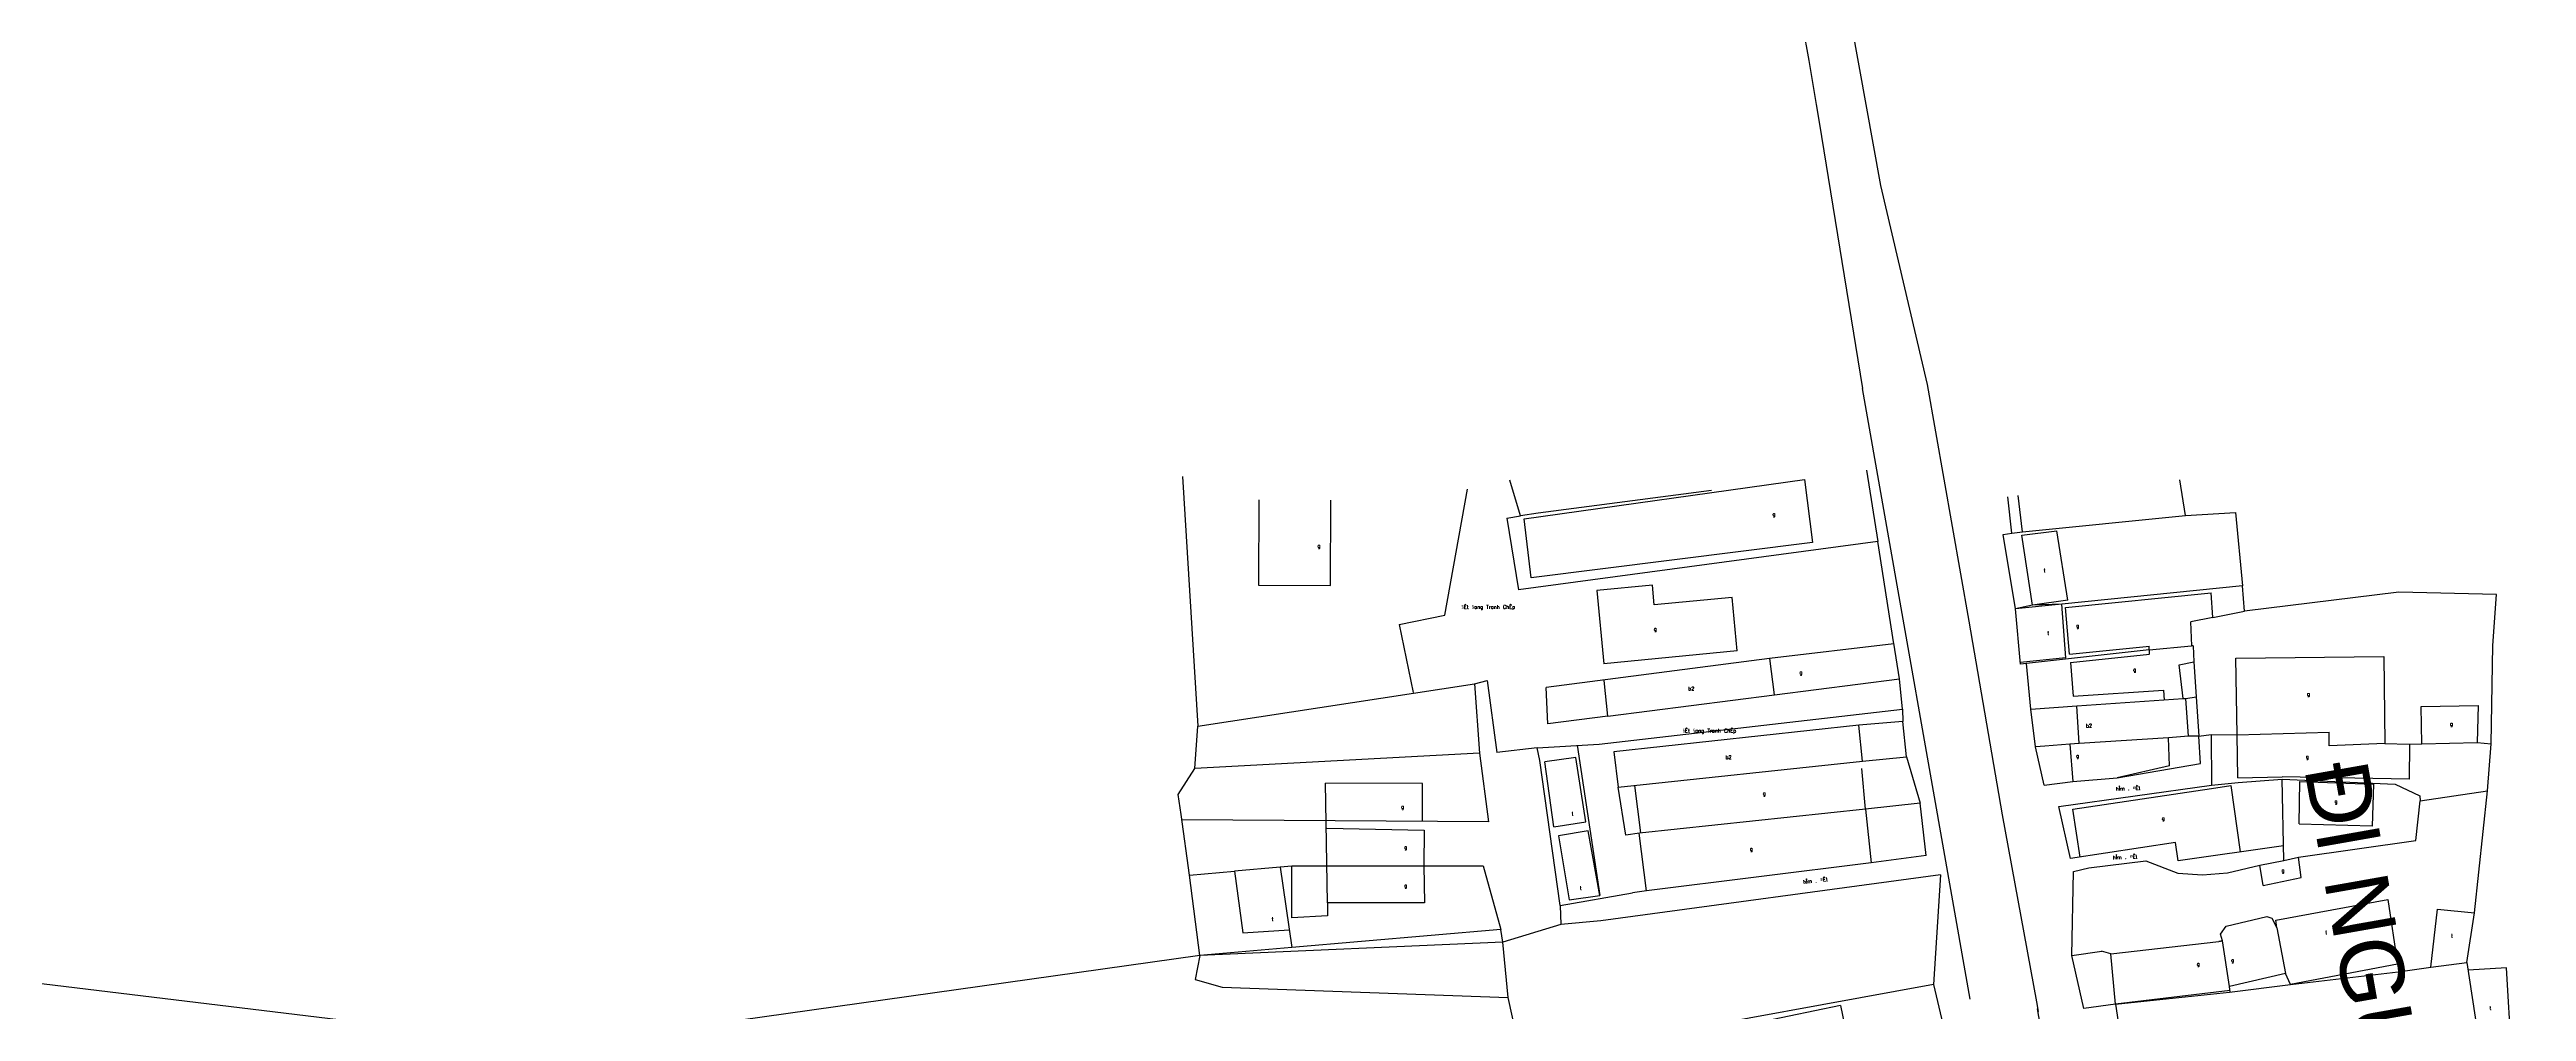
# Model space of a CAD drawing. Extents: x 597626 to 599942, y 1182063 to 1183198.
# Drawn here: x 598593.6 to 598866.9, y 1182839.8 to 1182946 of the extents above; entities that cross this region are included whole.
import ezdxf
from ezdxf.enums import TextEntityAlignment as Align

# ---------------------------------------------------------------- set-up
doc = ezdxf.new("R2010")
doc.units = 0
doc.header["$MEASUREMENT"] = 0
doc.layers.add('HIENTRANG', color=8, linetype='CONTINUOUS')
doc.layers.add('TEXT-DUONG', color=7, linetype='CONTINUOUS')
doc.styles.add('TXT', font='txt.shx')
doc.styles.add('VHEL-B', font='VHELVEB.TTF')

msp = doc.modelspace()

# ---------------------------------------------------------------- linework, layer by layer
at = {"layer": 'HIENTRANG', "linetype": 'CONTINUOUS'}
for p, q in [((598805.53, 1182841.2), (598793.62, 1182908.58)), ((598794.06, 1182899.6), (598795.31, 1182891.7)), ((598718.63, 1182898.88), (598720.29, 1182871.34)), ((598727.04, 1182896.3), (598727, 1182886.89)), ((598747.54, 1182883.6), (598750.05, 1182897.48)), ((598755.92, 1182894.54), (598754.74, 1182898.48)), ((598756.3, 1182894.22), (598787.24, 1182898.55)), ((598776.96, 1182897.33), (598757.84, 1182894.85)), ((598787.24, 1182898.55), (598788.11, 1182891.61)), ((598810.1, 1182892.62), (598809.67, 1182896.63)), ((598811.28, 1182892.78), (598810.82, 1182896.78)), ((598829.28, 1182894.58), (598828.64, 1182898.52)), ((598734.93, 1182886.86), (598734.97, 1182896.27)), ((598754.41, 1182894.3), (598755.92, 1182894.54)), ((598754.41, 1182894.3), (598755.67, 1182886.37)), ((598757.84, 1182894.85), (598755.92, 1182894.54)), ((598757.09, 1182887.71), (598756.3, 1182894.22)), ((598811.28, 1182892.78), (598829.28, 1182894.58)), ((598829.28, 1182894.58), (598834.77, 1182894.91)), ((598834.77, 1182894.91), (598835.56, 1182886.81)), ((598795.31, 1182891.7), (598755.67, 1182886.37)), ((598788.11, 1182891.61), (598757.09, 1182887.71)), ((598797.1, 1182880.41), (598795.31, 1182891.7)), ((598809.14, 1182892.48), (598810.1, 1182892.62)), ((598810.5, 1182884.3), (598809.14, 1182892.48)), ((598810.1, 1182892.62), (598811.28, 1182892.78)), ((598811.2, 1182892.4), (598815.06, 1182892.9)), ((598812.39, 1182884.68), (598811.2, 1182892.4)), ((598816.29, 1182885.24), (598815.06, 1182892.9)), ((598727, 1182886.89), (598734.93, 1182886.86)), ((598770.46, 1182886.9), (598764.32, 1182886.32)), ((598764.32, 1182886.32), (598765.09, 1182878.23)), ((598770.66, 1182884.72), (598770.46, 1182886.9)), ((598779.24, 1182885.54), (598770.66, 1182884.72)), ((598779.8, 1182879.63), (598779.24, 1182885.54)), ((598835.56, 1182886.81), (598815.62, 1182884.81)), ((598816.02, 1182884.43), (598832.1, 1182886.06)), ((598832.29, 1182883.33), (598832.1, 1182886.06)), ((598835.78, 1182884.04), (598835.56, 1182886.81)), ((598852.8, 1182886.11), (598835.78, 1182884.04)), ((598863.6, 1182885.87), (598852.8, 1182886.11)), ((598863.19, 1182880.24), (598863.6, 1182885.87)), ((598742.5, 1182882.57), (598747.54, 1182883.6)), ((598815.62, 1182884.81), (598810.5, 1182884.3)), ((598812.39, 1182884.68), (598810.5, 1182884.3)), ((598811.05, 1182878.16), (598810.5, 1182884.3)), ((598816.29, 1182885.24), (598812.39, 1182884.68)), ((598815.62, 1182884.81), (598812.39, 1182884.68)), ((598816.07, 1182878.86), (598815.62, 1182884.81)), ((598816.49, 1182879.27), (598816.02, 1182884.43)), ((598832.29, 1182883.33), (598829.86, 1182882.84)), ((598829.96, 1182880.19), (598829.86, 1182882.85)), ((598832.29, 1182883.33), (598835.78, 1182884.04)), ((598742.5, 1182882.57), (598744.05, 1182875.04)), ((598797.1, 1182880.41), (598783.37, 1182878.82)), ((598797.71, 1182876.57), (598797.09, 1182880.5)), ((598816.49, 1182879.27), (598825.29, 1182880.15)), ((598825.26, 1182879.74), (598825.25, 1182880.14)), ((598825.26, 1182879.74), (598829.95, 1182880.19)), ((598830.11, 1182880.19), (598829.96, 1182880.19)), ((598830.11, 1182880.19), (598830.18, 1182878.44)), ((598863.01, 1182869.4), (598863.19, 1182880.24)), ((598783.37, 1182878.82), (598758.74, 1182875.6)), ((598779.8, 1182879.63), (598765.09, 1182878.23)), ((598783.37, 1182878.82), (598783.89, 1182874.79)), ((598816.07, 1182878.86), (598811.03, 1182878.36)), ((598811.74, 1182878.24), (598811.05, 1182878.16)), ((598825.26, 1182879.74), (598811.74, 1182878.25)), ((598812.19, 1182873.21), (598811.74, 1182878.24)), ((598816.58, 1182878.36), (598825.29, 1182879.28)), ((598816.58, 1182878.36), (598816.87, 1182874.64)), ((598825.26, 1182879.74), (598825.27, 1182879.31)), ((598828.58, 1182878.12), (598830.18, 1182878.44)), ((598829.01, 1182874.4), (598828.58, 1182878.12)), ((598830.18, 1182878.44), (598830.44, 1182874.56)), ((598834.84, 1182878.84), (598851.15, 1182879.03)), ((598834.96, 1182870.39), (598834.84, 1182878.84)), ((598851.15, 1182879.03), (598851.28, 1182869.42)), ((598720.29, 1182871.34), (598750.84, 1182876)), ((598750.84, 1182876), (598752.24, 1182876.39)), ((598750.84, 1182876), (598751.38, 1182868.35)), ((598752.24, 1182876.39), (598753.3, 1182868.43)), ((598758.93, 1182871.61), (598758.74, 1182875.6)), ((598765.53, 1182872.42), (598765.12, 1182876.39)), ((598765.53, 1182872.42), (598797.71, 1182876.57)), ((598798.05, 1182873.2), (598797.71, 1182876.57)), ((598816.87, 1182874.64), (598826.85, 1182875.29)), ((598826.85, 1182875.29), (598826.9, 1182874.2)), ((598829.32, 1182874.4), (598830.44, 1182874.56)), ((598830.44, 1182874.56), (598830.73, 1182870.22)), ((598765.53, 1182872.42), (598758.93, 1182871.61)), ((598764.58, 1182869.36), (598798.05, 1182873.2)), ((598798.09, 1182871.86), (598793.23, 1182871.45)), ((598798.05, 1182873.2), (598798.09, 1182871.86)), ((598798.49, 1182867.96), (598798.09, 1182871.86)), ((598812.19, 1182873.21), (598817.29, 1182873.56)), ((598812.73, 1182869.04), (598812.19, 1182873.21)), ((598817.29, 1182873.56), (598829.01, 1182874.4)), ((598817.54, 1182869.41), (598817.29, 1182873.56)), ((598829.01, 1182874.4), (598829.32, 1182874.4)), ((598829.62, 1182870.24), (598829.32, 1182874.4)), ((598855.26, 1182873.5), (598861.55, 1182873.6)), ((598855.34, 1182869.37), (598855.26, 1182873.5)), ((598861.55, 1182873.6), (598861.45, 1182869.54)), ((598719.99, 1182866.66), (598720.29, 1182871.34)), ((598757.75, 1182868.96), (598764.58, 1182869.36)), ((598762.15, 1182869.22), (598764.66, 1182852.64)), ((598793.23, 1182871.45), (598766.19, 1182868.52)), ((598793.62, 1182867.48), (598793.23, 1182871.45)), ((598813.76, 1182869.12), (598812.73, 1182869.04)), ((598813.67, 1182864.84), (598812.73, 1182869.04)), ((598816.5, 1182869.34), (598813.76, 1182869.12)), ((598817.54, 1182869.41), (598816.5, 1182869.34)), ((598816.5, 1182869.34), (598816.84, 1182865.24)), ((598827.38, 1182870.03), (598817.54, 1182869.41)), ((598829.62, 1182870.24), (598827.38, 1182870.03)), ((598827.5, 1182866.97), (598827.38, 1182870.03)), ((598830.73, 1182870.22), (598829.62, 1182870.24)), ((598830.73, 1182870.22), (598832.12, 1182870.4)), ((598830.93, 1182867.2), (598830.73, 1182870.22)), ((598832.12, 1182870.4), (598834.96, 1182870.39)), ((598832.12, 1182870.4), (598832.14, 1182864.83)), ((598834.96, 1182870.39), (598845.12, 1182870.67)), ((598835.04, 1182865.64), (598834.96, 1182870.39)), ((598845.12, 1182869.18), (598845.12, 1182870.67)), ((598851.28, 1182869.42), (598845.13, 1182869.18)), ((598851.28, 1182869.43), (598853.96, 1182869.33)), ((598853.97, 1182869.33), (598853.94, 1182865.49)), ((598853.96, 1182869.33), (598855.34, 1182869.37)), ((598855.34, 1182869.37), (598861.45, 1182869.55)), ((598861.45, 1182869.54), (598863.01, 1182869.4)), ((598862.59, 1182864.19), (598863.01, 1182869.4)), ((598718.14, 1182863.79), (598719.99, 1182866.66)), ((598751.38, 1182868.35), (598719.99, 1182866.66)), ((598751.38, 1182868.35), (598752.37, 1182860.76)), ((598757.75, 1182868.96), (598753.3, 1182868.43)), ((598758.02, 1182867.56), (598757.75, 1182868.96)), ((598760.29, 1182851.53), (598758.02, 1182867.56)), ((598762, 1182867.89), (598758.57, 1182867.4)), ((598759.58, 1182860.21), (598758.57, 1182867.4)), ((598763.11, 1182860.78), (598762, 1182867.89)), ((598766.19, 1182868.52), (598766.67, 1182864.59)), ((598766.67, 1182864.59), (598793.62, 1182867.48)), ((598793.95, 1182862.18), (598793.58, 1182866.67)), ((598793.62, 1182867.48), (598798.49, 1182867.96)), ((598798.49, 1182867.96), (598800.01, 1182862.82)), ((598821.72, 1182865.65), (598830.93, 1182867.2)), ((598827.5, 1182866.97), (598821.72, 1182865.65)), ((598718.46, 1182861.57), (598718.14, 1182863.79)), ((598734.62, 1182851.84), (598734.4, 1182865.06)), ((598745.1, 1182864.99), (598734.4, 1182865.06)), ((598745.1, 1182860.82), (598745.1, 1182864.99)), ((598767.53, 1182859.3), (598766.67, 1182864.59)), ((598769.19, 1182859.55), (598768.53, 1182864.79)), ((598813.67, 1182864.84), (598816.84, 1182865.24)), ((598815.31, 1182862.48), (598832.14, 1182864.83)), ((598816.84, 1182865.24), (598821.72, 1182865.65)), ((598816.84, 1182862.19), (598832.14, 1182864.45)), ((598832.14, 1182864.83), (598835.09, 1182865.11)), ((598832.14, 1182864.45), (598834.26, 1182864.79)), ((598834.26, 1182864.79), (598835.32, 1182857.45)), ((598835.04, 1182865.64), (598839.95, 1182865.76)), ((598835.09, 1182865.11), (598839.94, 1182865.47)), ((598853.94, 1182865.49), (598839.94, 1182865.76)), ((598840.11, 1182856.5), (598839.94, 1182865.47)), ((598839.94, 1182865.47), (598852.42, 1182864.93)), ((598841.8, 1182860.54), (598841.88, 1182865.21)), ((598841.88, 1182865.21), (598850.01, 1182864.95)), ((598850.01, 1182864.95), (598849.86, 1182860.3)), ((598852.42, 1182864.93), (598855.11, 1182863.66)), ((598855.11, 1182863.66), (598855.16, 1182863.11)), ((598855.16, 1182863.11), (598862.59, 1182864.19)), ((598861.15, 1182850.74), (598862.59, 1182864.19)), ((598719.37, 1182854.91), (598718.46, 1182861.57)), ((598752.37, 1182860.76), (598718.54, 1182860.99)), ((598793.95, 1182862.18), (598769.02, 1182859.53)), ((598800.01, 1182862.82), (598793.95, 1182862.18)), ((598793.95, 1182862.18), (598794.61, 1182856.26)), ((598800.67, 1182857.07), (598800.01, 1182862.82)), ((598816.58, 1182856.73), (598815.31, 1182862.48)), ((598817.64, 1182856.89), (598816.84, 1182862.19)), ((598854.69, 1182858.7), (598855.16, 1182863.11)), ((598734.54, 1182860.06), (598745.28, 1182859.87)), ((598745.28, 1182859.87), (598745.25, 1182855.91)), ((598759.58, 1182860.21), (598763.1, 1182860.76)), ((598763.38, 1182859.77), (598760.08, 1182859.23)), ((598760.08, 1182859.23), (598761.28, 1182852.18)), ((598764.66, 1182852.64), (598763.38, 1182859.77)), ((598769.02, 1182859.53), (598767.53, 1182859.3)), ((598769.81, 1182853.17), (598769.01, 1182859.53)), ((598828.18, 1182858.48), (598816.58, 1182856.73)), ((598828.47, 1182856.46), (598828.18, 1182858.48)), ((598840.08, 1182858.14), (598828.47, 1182856.46)), ((598841.74, 1182856.89), (598854.69, 1182858.7)), ((598849.86, 1182860.3), (598841.8, 1182860.53)), ((598719.37, 1182854.91), (598724.35, 1182855.34)), ((598729.38, 1182855.77), (598724.35, 1182855.34)), ((598724.35, 1182855.34), (598725.28, 1182848.52)), ((598730.68, 1182855.88), (598729.38, 1182855.77)), ((598729.38, 1182855.77), (598730.66, 1182846.91)), ((598751.78, 1182855.9), (598730.68, 1182855.88)), ((598730.68, 1182850.19), (598730.68, 1182855.88)), ((598745.25, 1182855.91), (598745.32, 1182851.83)), ((598751.78, 1182855.92), (598753.74, 1182848.9)), ((598794.61, 1182856.26), (598769.81, 1182853.17)), ((598800.67, 1182857.07), (598794.61, 1182856.26)), ((598816.72, 1182846.03), (598816.9, 1182855.31)), ((598816.9, 1182855.31), (598818.61, 1182855.69)), ((598818.61, 1182855.69), (598824.89, 1182856.46)), ((598824.89, 1182856.46), (598828.42, 1182855.11)), ((598833.92, 1182855.16), (598837.46, 1182856.01)), ((598837.46, 1182856.01), (598840.11, 1182856.5)), ((598837.83, 1182853.76), (598837.46, 1182856.01)), ((598840.11, 1182856.5), (598841.74, 1182856.89)), ((598842.02, 1182854.64), (598841.74, 1182856.89)), ((598720.54, 1182846.04), (598719.37, 1182854.91)), ((598760.29, 1182851.53), (598768.25, 1182852.96)), ((598761.28, 1182852.18), (598764.66, 1182852.64)), ((598802.24, 1182854.94), (598764.78, 1182849.84)), ((598769.81, 1182853.17), (598768.25, 1182852.95)), ((598802.24, 1182854.94), (598801.48, 1182842.82)), ((598828.42, 1182855.11), (598831.15, 1182854.92)), ((598831.15, 1182854.92), (598833.92, 1182855.16)), ((598837.83, 1182853.76), (598842.02, 1182854.64)), ((598734.62, 1182850.4), (598730.68, 1182850.19)), ((598734.62, 1182851.84), (598734.62, 1182850.4)), ((598745.32, 1182851.83), (598734.62, 1182851.84)), ((598760.29, 1182851.53), (598760.34, 1182849.46)), ((598833.74, 1182849.28), (598838.24, 1182850.34)), ((598838.24, 1182850.34), (598838.8, 1182850.15)), ((598838.8, 1182850.15), (598839.35, 1182849.08)), ((598839.24, 1182849.92), (598851.6, 1182852.22)), ((598839.35, 1182849.08), (598839.24, 1182849.92)), ((598851.6, 1182852.22), (598852.66, 1182845.06)), ((598856.34, 1182844.73), (598857.06, 1182851.14)), ((598857.06, 1182851.14), (598861.15, 1182850.74)), ((598860.32, 1182845.24), (598861.15, 1182850.74)), ((598753.96, 1182847.5), (598720.54, 1182846.04)), ((598725.28, 1182848.52), (598730.38, 1182848.87)), ((598753.74, 1182848.9), (598730.66, 1182846.91)), ((598753.96, 1182847.5), (598753.74, 1182848.9)), ((598760.34, 1182849.46), (598753.96, 1182847.5)), ((598754.56, 1182841.38), (598753.96, 1182847.5)), ((598764.78, 1182849.84), (598760.34, 1182849.46)), ((598821.03, 1182846.22), (598832.95, 1182847.57)), ((598833.36, 1182847.66), (598832.95, 1182847.57)), ((598832.95, 1182847.57), (598833.36, 1182847.66)), ((598833.14, 1182848.39), (598833.74, 1182849.28)), ((598833.36, 1182847.66), (598833.14, 1182848.39)), ((598834.14, 1182842.6), (598833.36, 1182847.66)), ((598839.35, 1182849.08), (598840.32, 1182844.04)), ((598560.53, 1182846.82), (598639.15, 1182837.32)), ((598720.54, 1182846.04), (598667.01, 1182838.47)), ((598720.54, 1182846.04), (598720.01, 1182843.38)), ((598730.66, 1182846.91), (598720.54, 1182846.04)), ((598816.72, 1182846.03), (598820.03, 1182846.52)), ((598818.04, 1182840.17), (598816.72, 1182846.03)), ((598821.03, 1182846.22), (598820.02, 1182846.52)), ((598821.56, 1182840.64), (598821.03, 1182846.22)), ((598852.66, 1182845.06), (598840.85, 1182842.82)), ((598852.75, 1182844.22), (598856.34, 1182844.73)), ((598856.34, 1182844.73), (598860.32, 1182845.24)), ((598860.32, 1182845.24), (598861.81, 1182835.35)), ((598864.7, 1182844.68), (598860.45, 1182844.41)), ((598865.24, 1182835.34), (598864.7, 1182844.68)), ((598720.01, 1182843.38), (598722.98, 1182842.53)), ((598722.98, 1182842.53), (598754.56, 1182841.38)), ((598801.48, 1182842.82), (598768.85, 1182836.86)), ((598801.48, 1182842.82), (598804.6, 1182829.56)), ((598834.19, 1182842.18), (598821.56, 1182840.64)), ((598821.56, 1182840.65), (598834.14, 1182841.98)), ((598840.32, 1182844.04), (598834.14, 1182842.6)), ((598834.14, 1182841.98), (598840.85, 1182842.82)), ((598834.21, 1182841.99), (598834.14, 1182842.6)), ((598840.85, 1182842.82), (598840.32, 1182844.04)), ((598840.85, 1182842.82), (598852.75, 1182844.22)), ((598756.06, 1182834.56), (598754.56, 1182841.38)), ((598791.2, 1182840.5), (598777.06, 1182837.55)), ((598791.2, 1182840.5), (598791.9, 1182837.14)), ((598821.56, 1182840.65), (598818.04, 1182840.17)), ((598821.56, 1182840.64), (598823.04, 1182830.79))]:
    msp.add_line(p, q, dxfattribs=at)
for points in [[(598788.44, 1182970.66), (598795.61, 1182931), (598800.76, 1182909.05)], [(598783.53, 1182967.78), (598787.73, 1182944.8), (598788.54, 1182939.94)], [(598788.54, 1182939.94), (598788.84, 1182938), (598793.62, 1182908.58)], [(598800.76, 1182909.05), (598805.36, 1182882.91), (598809.06, 1182861.56), (598812.83, 1182840.92), (598813.02, 1182839.86)], [(598822.62, 1182754.59), (598822.06, 1182770.99), (598818.41, 1182808.68), (598812.96, 1182840.14)]]:
    msp.add_lwpolyline(points, dxfattribs=at)
at = {"layer": 'HIENTRANG', "linetype": 'CONTINUOUS', "flags": 128}
for points in [[(598788.44, 1182970.66), (598795.61, 1182931), (598800.76, 1182909.05)], [(598783.53, 1182967.78), (598787.73, 1182944.8), (598788.54, 1182939.94)], [(598788.54, 1182939.94), (598788.84, 1182938), (598793.62, 1182908.58)], [(598805.53, 1182841.2), (598793.62, 1182908.58)], [(598800.76, 1182909.05), (598805.36, 1182882.91), (598809.06, 1182861.56), (598812.83, 1182840.92), (598813.02, 1182839.86)], [(598822.62, 1182754.59), (598822.06, 1182770.99), (598818.41, 1182808.68), (598812.96, 1182840.14)]]:
    msp.add_lwpolyline(points, dxfattribs=at)

# ---------------------------------------------------------------- texts
at = {"layer": 'HIENTRANG', "linetype": 'CONTINUOUS', "style": 'TXT'}
for s, height, p in [('g', 0.4, (598783.87, 1182894.67)), ('g', 0.4, (598733.67, 1182891.18)), ('t', 0.4, (598813.72, 1182888.53)), ('%%167%%202t %%167ang Tranh Ch%%202p', 0.40002, (598752.35, 1182884.48)), ('g', 0.4, (598770.78, 1182882)), ('t', 0.4, (598814.13, 1182881.63)), ('g', 0.4, (598817.38, 1182882.36)), ('g', 0.4, (598786.84, 1182877.2)), ('g', 0.4, (598823.66, 1182877.51)), ('b2', 0.4, (598774.75, 1182875.47)), ('g', 0.4, (598842.84, 1182874.82)), ('%%167%%202t %%167ang Tranh Ch%%202p', 0.40002, (598776.75, 1182870.82)), ('b2', 0.4, (598818.63, 1182871.38)), ('g', 0.4, (598858.62, 1182871.53)), ('b2', 0.4, (598778.86, 1182867.9)), ('g', 0.4, (598817.37, 1182868)), ('g', 0.4, (598842.72, 1182867.9)), ('g', 0.4, (598782.8, 1182863.85)), ('g', 0.4, (598742.89, 1182862.38)), ('t', 0.4, (598761.64, 1182861.69)), ('g', 0.4, (598826.82, 1182861.1)), ('g', 0.4, (598845.88, 1182862.97)), ('g', 0.4, (598743.24, 1182857.92)), ('g', 0.4, (598781.38, 1182857.72)), ('g', 0.4, (598840.03, 1182855.35)), ('g', 0.4, (598743.24, 1182853.69)), ('t', 0.4, (598762.55, 1182853.47)), ('t', 0.4, (598728.55, 1182850.06)), ('t', 0.4, (598844.79, 1182848.59)), ('t', 0.4, (598858.67, 1182848.2)), ('g', 0.4, (598830.68, 1182845.03)), ('g', 0.4, (598834.47, 1182845.45)), ('t', 0.4, (598862.91, 1182840.23))]:
    msp.add_text(s, height=height, dxfattribs=at).set_placement(p, align=Align.MIDDLE)
for height, rotation, p in [(0.39966, 2.03322, (598822.942, 1182864.521)), (0.39972, 2.03322, (598822.612, 1182856.941)), (0.39972, 6.28006, (598788.438, 1182854.347))]:
    msp.add_text('h%%206m . %%174%%202t', height=height, rotation=rotation, dxfattribs=at).set_placement(p, align=Align.MIDDLE)
at = {"layer": 'TEXT-DUONG', "style": 'VHEL-B'}
msp.add_text('ÑI NGUYEÃN VAÊN LINH', height=7, rotation=280.02506, dxfattribs=at).set_placement((598842.354, 1182866.701))

doc.saveas('drawing.dxf')
